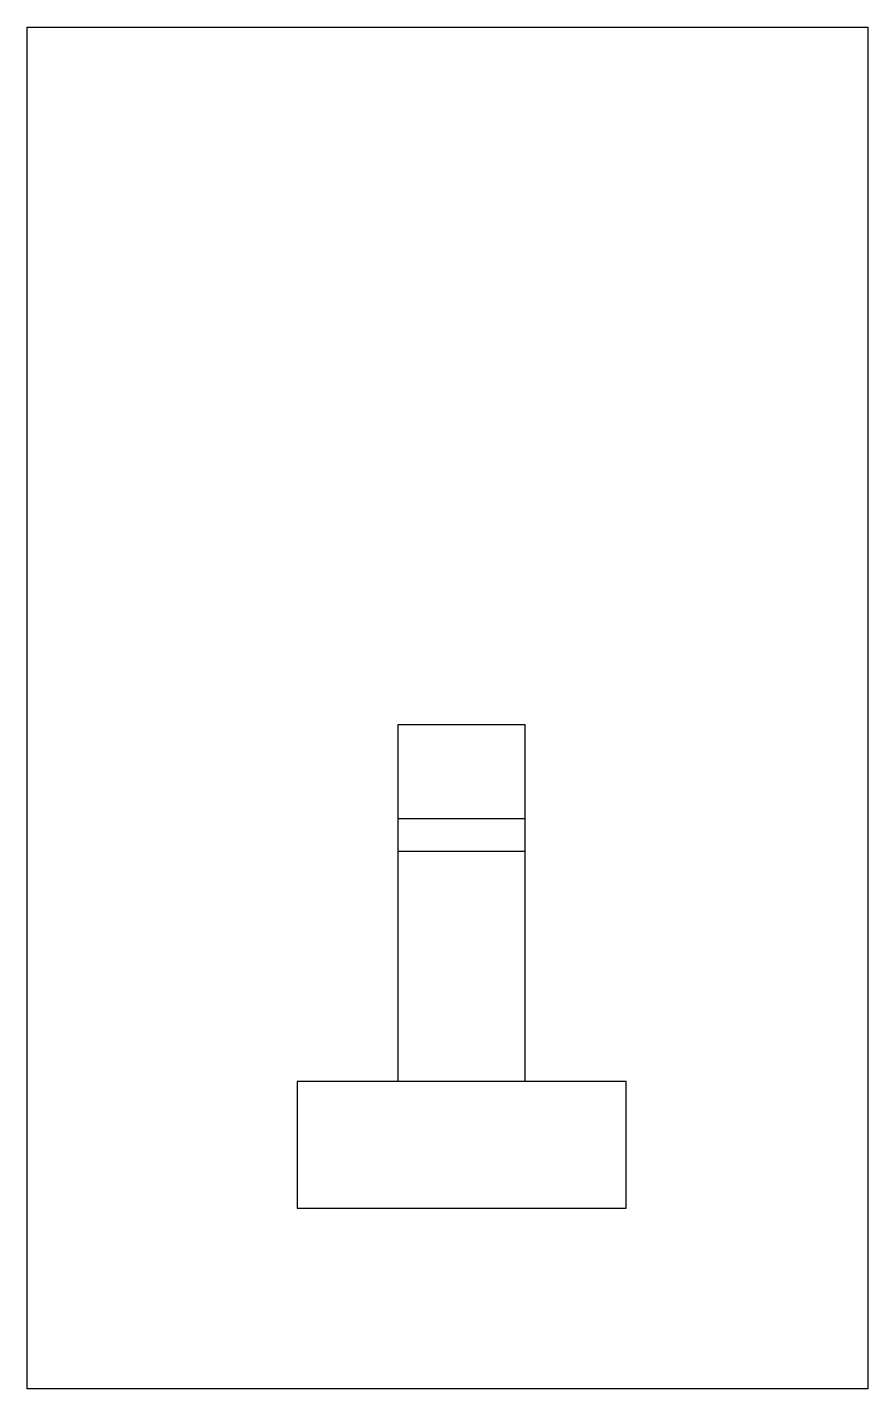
# Model space of a CAD drawing. Header units: millimetres. Extents: x -154198 to 210257, y -78304 to 147765.
# Drawn here: x 5397 to 23288, y -77945 to -48950 of the extents above; entities that cross this region are included whole.
import ezdxf

# ---------------------------------------------------------------- set-up
doc = ezdxf.new("R2010")
doc.units = ezdxf.units.MM
doc.header["$LTSCALE"] = 0.25
doc.layers.get('Defpoints').update_dxf_attribs({"color": 171})
doc.layers.add('D-STR-STR1-下部工', color=1, linetype='Continuous')

msp = doc.modelspace()

# ---------------------------------------------------------------- linework, layer by layer
at = {"layer": 'D-STR-STR1-下部工'}
for p, q in [((13295.4, -63798.7), (15995.4, -63798.7)), ((13295.4, -71398.7), (13295.4, -63798.7)), ((15995.4, -71398.7), (15995.4, -63798.7)), ((13295.4, -65798.7), (15995.4, -65798.7)), ((13295.4, -66498.7), (15995.4, -66498.7)), ((18145.4, -71398.7), (11145.4, -71398.7)), ((11145.4, -71398.7), (11145.4, -74098.7)), ((18145.4, -74098.7), (18145.4, -71398.7)), ((11145.4, -74098.7), (18145.4, -74098.7))]:
    msp.add_line(p, q, dxfattribs=at)
at = {"layer": 'Defpoints'}
msp.add_lwpolyline([(5396.5, -48949.9), (23288.4, -48949.9), (23288.4, -77944.8), (5396.5, -77944.8)], close=True, dxfattribs=at)

doc.saveas('drawing.dxf')
